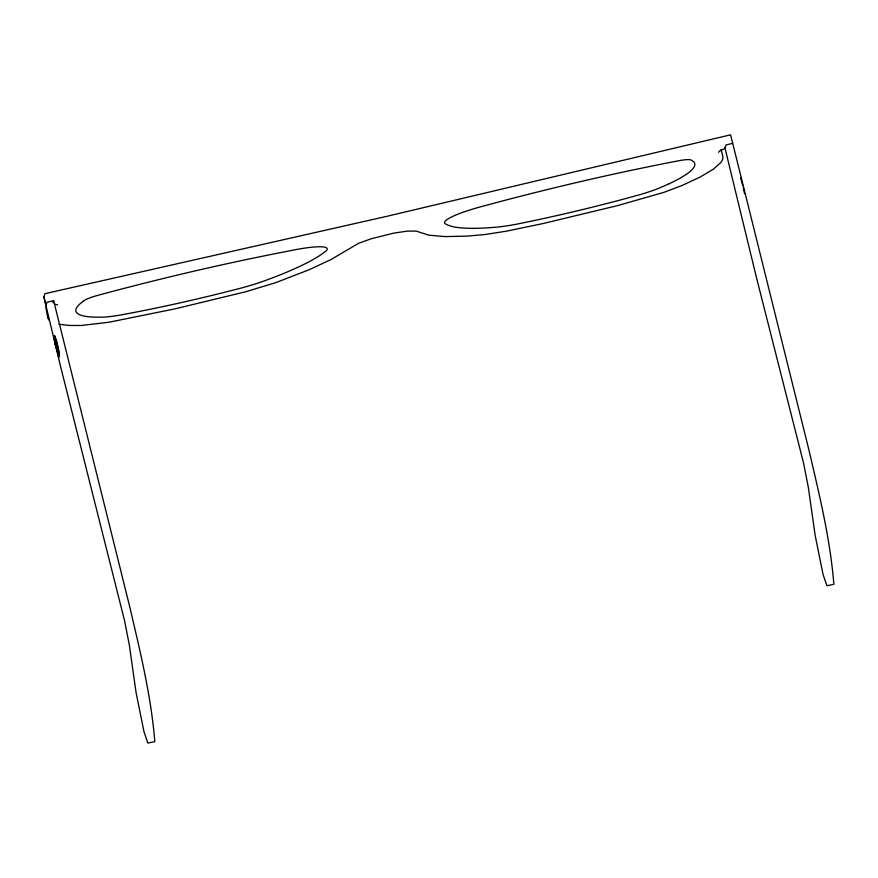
<?xml version="1.0" encoding="UTF-8"?>
<svg xmlns="http://www.w3.org/2000/svg" width="878" height="878" viewBox="0 0 878 878"><rect width="100%" height="100%" fill="white"/><g stroke="black" fill="none" stroke-linecap="round" stroke-linejoin="round"><path stroke-width="1.32" d="M45.81 307.212L47.895 318.33L49.333 320.558M43.9 296.907L46.018 305.434L47.006 302.219L53.646 300.682L129.955 607.675C140.26 651.838 151.192 696.441 154.813 741.636L147.855 743.073L144.036 731.945L136.112 692.852L129.307 644.88L124.533 620.57L60.549 366.433L43.9 296.907L44.888 293.691L387.286 216.229L730.584 134.828L809.011 450.348C819.317 494.501 830.248 539.103 833.87 584.309L826.911 585.736L823.103 574.607L815.179 535.514L808.364 487.542L803.59 463.233L756.573 278.03L724.8 147.317M52.987 302.822L53.646 300.682M725.074 148.097L726.062 144.914L732.702 143.344M724.196 148.832L719.411 151.093L718.599 152.311M54.557 304.227L57.542 304.776M58.848 324.245L69.329 325.442L81.259 325.497L109.179 322.204L175.545 308.738L245.807 291.726L275.835 282.617L309.1 269.744L330.808 259.658L358.641 243.283L371.185 238.772L393.717 233.131L407.085 231.144L416.128 231.068L428.716 235.15L445.146 236.61L467.151 236.105L484.985 234.525L506.496 231.166L542.78 223.605L617.475 205.628L663.746 192.414L681.877 185.587L700.084 177.082L713.298 169.234L721.003 162.375L722.693 159.39L722.901 156.745L721.09 149.447M740.659 177.806L742.623 185.115M743.238 187.464L744.577 193.731M83.739 300.847L79.657 304.139A128.605 20.929 -14 0 0 93.485 317.123L102.496 317.188A47.138 7.672 -14 0 0 119.792 315.147L134.038 312.48A292.648 47.631 -14 0 0 223.967 292.451L238.904 288.664A57.213 9.307 -14 0 0 263.751 281.125L273.892 277.338A166.403 27.086 -14 0 0 320.777 254.829L324.86 251.887A41.233 6.717 -14 0 0 316.815 246.839A48.323 7.869 -14 0 0 291.035 250.57A446.814 72.72 -14 0 0 97.469 295.447A17.922 2.919 -14 0 0 83.739 300.847M669.223 183.721L658.774 188.298A47.138 7.672 -14 0 1 640.172 194.576L625.509 198.604A292.648 47.631 -14 0 1 535.053 220.378L520.336 223.451A57.213 9.307 -14 0 1 496.663 227.15L487.477 227.852A166.403 27.086 -14 0 1 448.307 225.284L445.541 223.923A41.233 6.717 -14 0 1 458.173 214.089A48.323 7.869 -14 0 1 485.435 205.529A446.814 72.72 -14 0 1 678.99 160.707A17.922 2.919 -14 0 1 691.238 160.092L693.774 161.848A128.605 20.929 -14 0 1 669.223 183.721M56.335 340.291L54.513 335.473L55.303 340.39L54.03 337.031L55.16 344.099L59.045 357.192L58.255 352.276L59.517 355.634L58.387 348.566L56.335 340.291M56.225 340.631L54.963 337.284L55.742 342.2L54.48 338.842L55.27 343.759L58.596 355.392L57.805 350.476L59.067 353.823L58.288 348.906L56.225 340.631"/></g></svg>
